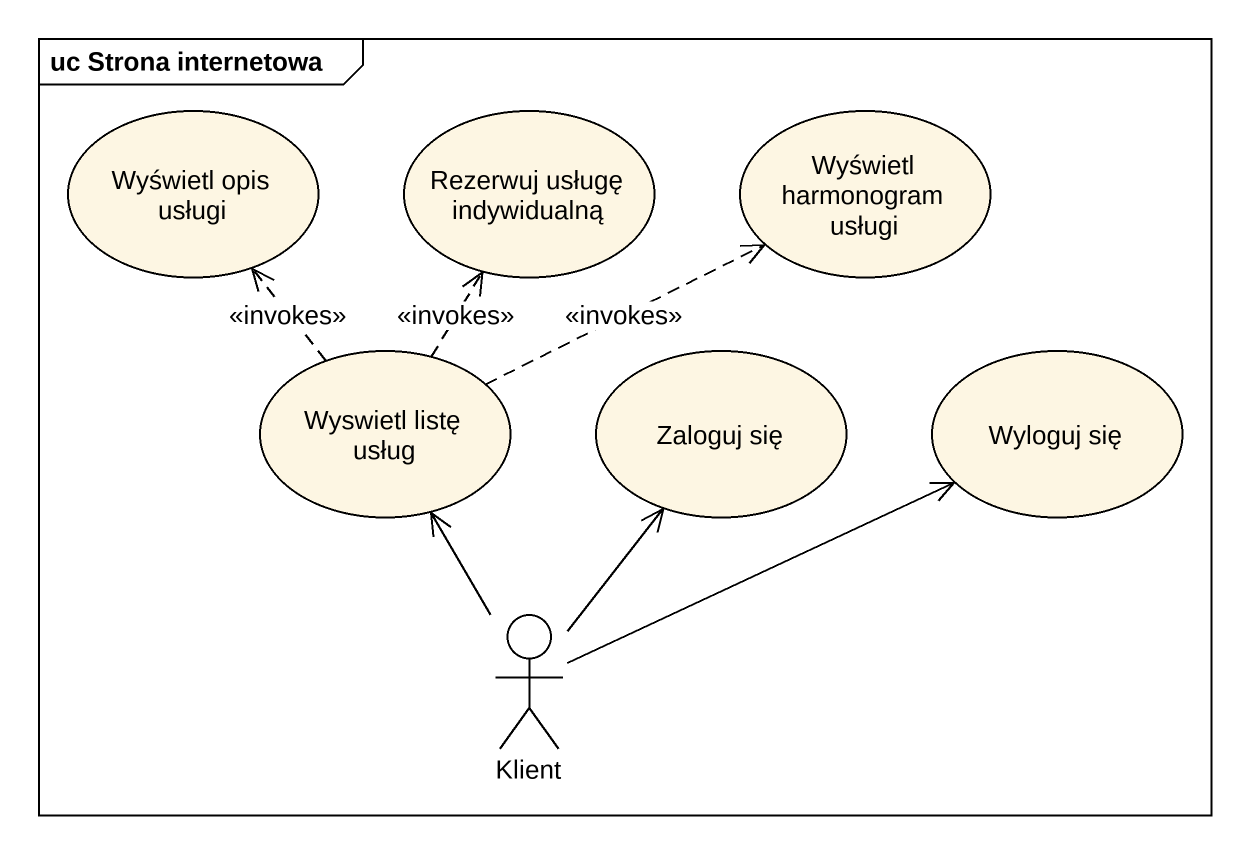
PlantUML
@startuml
mainframe uc Strona internetowa
usecase "Wyświetl opis usługi" as Wyświetl_opis_usługi
usecase "Rezerwuj usługę indywidualną" as Rezerwuj_usługę_indywidualną
usecase "Wyświetl harmonogram usługi" as Wyświetl_harmonogram_usługi
usecase "Wyswietl listę usług" as Wyswietl_listę_usług
usecase "Zaloguj się" as Zaloguj_się
usecase "Wyloguj się" as Wyloguj_się
actor Klient
Wyswietl_listę_usług .up.> Wyświetl_opis_usługi : <<invokes>>
Wyswietl_listę_usług .up.> Rezerwuj_usługę_indywidualną : <<invokes>>
Wyswietl_listę_usług .right.> Wyświetl_harmonogram_usługi : <<invokes>>
Klient -up-> Wyswietl_listę_usług
Klient -up-> Zaloguj_się
Klient -right-> Wyloguj_się
@enduml
